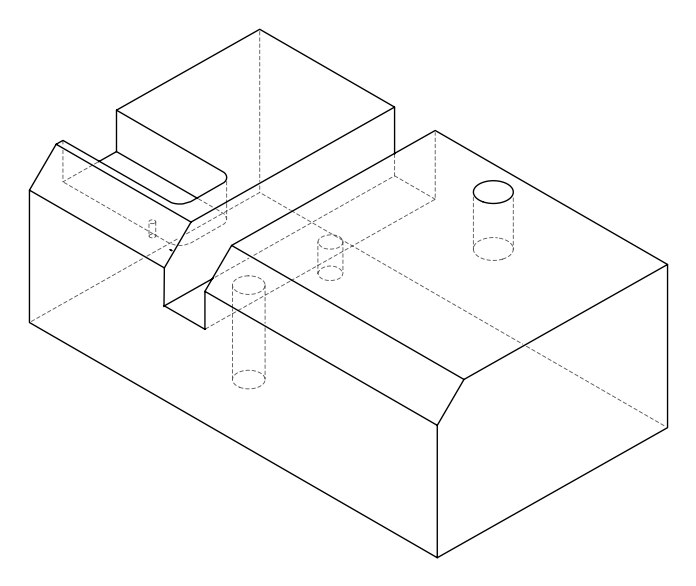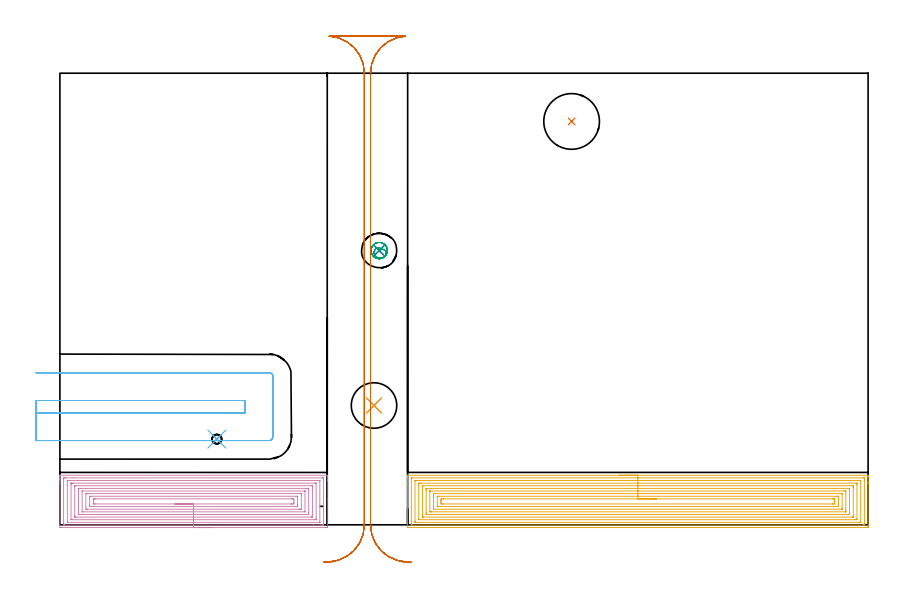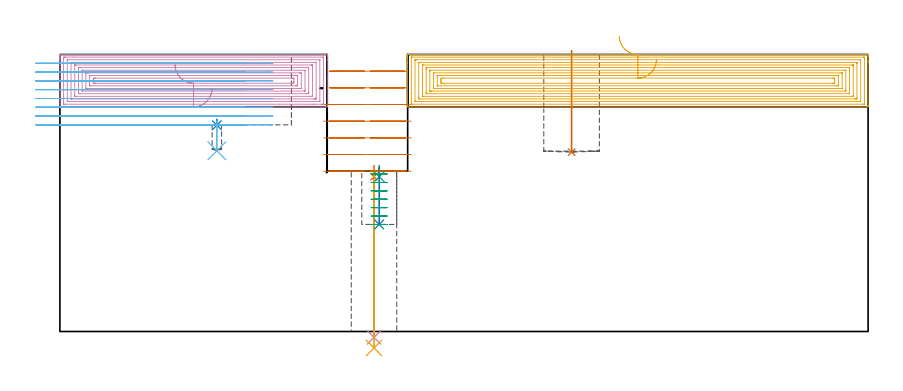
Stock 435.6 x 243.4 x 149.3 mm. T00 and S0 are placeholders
(PLAN: 13 operations, 9 tool changes, 53.8 min)
(1 SPOT_DRILL | STEP1HOLE | NXT0321_9005460120000 | 0.06 min | 7267 mm3)
(2 SPOT_DRILL_1 | STEP1POCKET | NXT0321_9005460120000 | 0.03 min | 4138 mm3)
(3 SPOT_DRILL_2 | STEP1POCKET_2 | NXT0321_9005460120000 | 0.06 min | 7269 mm3)
(4 DRILL_THROUGH_HOLE_INTO_CENTER | STEP1HOLE | NXT0301_065 | 0.38 min | 5829 mm3)
(5 DRILL_TO_ENLARGE_THROUGH_HOLE | STEP1HOLE | UGT0301_058 | 0.4 min | 57205 mm3)
(6 DRILL_BLIND_HOLE_INTO_CENTER | STEP1POCKET | NXT0301_022 | 0.07 min | 275 mm3)
(7 INDEXABLE_INSERT_DRILL_BLIND_HOLE_FROM_SOLID | STEP1POCKET_1 | NXT0302_031 | 0.22 min | 36895 mm3)
(8 DRILL_BLIND_HOLE_INTO_CENTER_1 | STEP1POCKET_2 | NXT0301_128 | 0.14 min | 2939 mm3)
(9 MILL_ROUGH_BLIND_HOLE_CONTOUR | STEP1POCKET_2 | NXT0201_013 | Spiral | 1.4 min | 9525 mm3)
(10 AREA_MILL | FG_CHAMFER_SURFACE | UGT0205_001 | 12.04 min | 60668 mm3)
(11 AREA_MILL_1 | FG_CHAMFER_SURFACE_1 | UGT0205_001 | 20.36 min | 102067 mm3)
(12 MILL_SLOT | SLOT_PARTIAL_RECTANGULAR | UGT0201_094 | Follow Part, ap 5, ae 75% | 9.27 min | 261230 mm3)
(13 MILL_RECTANGULAR_SLOT | SLOT_RECTANGULAR | UGT0201_019 | Follow Part, ap 10, ae 75% | 9.36 min | 614851 mm3)
(TOOL NXT0321_9005460120000 | NC Spot Drill, 142deg, 12mm, Carbide, Uncoated | D12 PA142 FL30 Z2)
(TOOL NXT0301_065 | Carbide Drill 9.4mm [860.1-0940-075A1-MM 2214] | D9.4 PA140 FL98 Z2)
(TOOL UGT0301_058 | Twist Drill 24.5 mm | D24.5 PA118 FL160 Z2)
(TOOL NXT0301_022 | Carbide Drill 5.1mm [860.1-0510-015A1-MM 2214] | D5.1 PA140 FL28 Z2)
(TOOL NXT0302_031 | Index. Insert Drill 30mm [880-D3000L32-05] | D30 PA176 FL150 Z2)
(TOOL NXT0301_128 | Carbide Drill 12mm [861.1-1200-036A1-GP GC34] | D12 PA150 FL37.4 Z2)
(TOOL NXT0201_013 | ENDMILL 10mm | D10 FL30 Z4)
(TOOL UGT0205_001 | Chamfer Mill 20 x 3 x 45 deg. | D20 FL50 Z2)
(TOOL UGT0201_094 | End mill 20 mm | D20 FL38 Z4)
(TOOL UGT0201_019 | End mill 40 mm | D40 FL63 Z6)
(OP 1 SPOT_DRILL)
G17 G21 G94 G90
T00 M6
G54
G17 G0 G90 X169.3 Y64.3 S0 M3
G43 Z159.3 H0
G94 G81 G98 Z83.4 F250. R89.4
G80
M5
M2
(OP 2 SPOT_DRILL_1)
G17 G21 G94 G90
T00 M6
G54
G17 G0 G90 X84.6 Y46.2 S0 M3
G43 Z159.3 H0
G94 G81 G98 Z111.18 F250. R114.4
G80
M5
M2
(OP 3 SPOT_DRILL_2)
G17 G21 G94 G90
T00 M6
G54
G17 G0 G90 X172.1 Y147.8 S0 M3
G43 Z159.3 H0
G94 G81 G98 Z83.4 F250. R89.4
G80
M5
M2
(OP 4 DRILL_THROUGH_HOLE_INTO_CENTER)
G17 G21 G94 G90
T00 M6
G54
G17 G0 G90 X169.3 Y64.3 S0 M3
G43 Z159.3 H1
G94 G73 G98 Z-3.211 F250. Q8.961 R88.4
G80
M5
M2
(OP 5 DRILL_TO_ENLARGE_THROUGH_HOLE)
G17 G21 G94 G90
T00 M6
G54
G17 G0 G90 X169.3 Y64.3 S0 M3
G43 Z159.3 H0
G94 G73 G98 Z-8.861 F250. Q23.815 R88.4
G80
M5
M2
(OP 6 DRILL_BLIND_HOLE_INTO_CENTER)
G17 G21 G94 G90
T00 M6
G54
G17 G0 G90 X84.6 Y46.2 S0 M3
G43 Z159.3 H1
G94 G81 G98 Z97.4 F250. R113.4
G80
M5
M2
(OP 7 INDEXABLE_INSERT_DRILL_BLIND_HOLE_FROM_SOLID)
G17 G21 G94 G90
T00 M6
G54
G17 G0 G90 X275.8 Y217.4 S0 M3
G43 Z159.3 H1
G94 G81 G98 Z96.7 F250. R151.3
G80
M5
M2
(OP 8 DRILL_BLIND_HOLE_INTO_CENTER_1)
G17 G21 G94 G90
T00 M6
G54
G17 G0 G90 X172.1 Y147.8 S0 M3
G43 Z159.3 H1
G94 G81 G98 Z57.7 F250. R88.4
G80
M5
M2
(OP 9 MILL_ROUGH_BLIND_HOLE_CONTOUR)
G17 G21 G94 G90
T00 M6
G54
G17 G0 G90 X172.1 Y147.8 S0 M3
G43 Z159.3 H0
Z84.871
G94 G3 X172.36 Y149.161 R0.706 F250.
X170.054 Y148.61 R2.063
X170.522 Y144.337 R2.904
X175.307 Y144.788 R3.633
X175.112 Y151.007 R4.4
X175.307 Y144.788 R-4.4
X175.21 Y147.898 R2.2
X172.1 Y147.8 R2.2
G0 Z80.343
G3 X172.36 Y149.161 R0.706
X170.054 Y148.61 R2.063
X170.522 Y144.337 R2.904
X175.307 Y144.788 R3.633
X175.112 Y151.007 R4.4
X175.307 Y144.788 R-4.4
X175.21 Y147.898 R2.2
X172.1 Y147.8 R2.2
G0 Z75.814
G3 X172.36 Y149.161 R0.706
X170.054 Y148.61 R2.063
X170.522 Y144.337 R2.904
X175.307 Y144.788 R3.633
X175.112 Y151.007 R4.4
X175.307 Y144.788 R-4.4
X175.21 Y147.898 R2.2
X172.1 Y147.8 R2.2
G0 Z71.286
G3 X172.36 Y149.161 R0.706
X170.054 Y148.61 R2.063
X170.522 Y144.337 R2.904
X175.307 Y144.788 R3.633
X175.112 Y151.007 R4.4
X175.307 Y144.788 R-4.4
X175.21 Y147.898 R2.2
X172.1 Y147.8 R2.2
G0 Z66.757
G3 X172.36 Y149.161 R0.706
X170.054 Y148.61 R2.063
X170.522 Y144.337 R2.904
X175.307 Y144.788 R3.633
X175.112 Y151.007 R4.4
X175.307 Y144.788 R-4.4
X175.21 Y147.898 R2.2
X172.1 Y147.8 R2.2
G0 Z62.229
G3 X172.36 Y149.161 R0.706
X170.054 Y148.61 R2.063
X170.522 Y144.337 R2.904
X175.307 Y144.788 R3.633
X175.112 Y151.007 R4.4
X175.307 Y144.788 R-4.4
X175.21 Y147.898 R2.2
X172.1 Y147.8 R2.2
G0 Z57.7
G3 X172.36 Y149.161 R0.706
X170.054 Y148.61 R2.063
X170.522 Y144.337 R2.904
X175.307 Y144.788 R3.633
X175.112 Y151.007 R4.4
X175.307 Y144.788 R-4.4
X175.21 Y147.898 R2.2
X172.1 Y147.8 R2.2
G0 Z159.3
M5
M2
(OP 10 AREA_MILL)
G17 G21 G94 G90
T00 M6
G54
G17 G0 G90 X82.05 Y-1.5 S1061 M3
G43 Z159.3 H0
Z131.1
G94 G1 X82.012 Z130.228 F250.
X81.898 Z129.363
X81.709 Z128.512
X81.447 Z127.68
X81.113 Z126.874
X80.71 Z126.1
X80.242 Z125.364
X79.71 Z124.672
X79.121 Z124.029
X78.478 Z123.44
X77.786 Z122.908
X77.05 Z122.44
X76.276 Z122.037
X75.47 Z121.703
X74.638 Z121.441
X73.786 Z121.252
X72.922 Z121.138
X72.05 Z121.1
X0.613
X0.166 Y-1.496 Z121.102
X0.01 Y-1.492 Z121.106
X0. Y-1.332 Z121.266
Y22.127 Z144.723
Y23.612 Z146.206
Y24.165 Z146.762
Y24.493 Z147.089
Y25.046 Z147.642
Y25.374 Z147.969
Y26.03 Z148.629
Y26.369 Z148.968
X0.004 Y26.698 Z149.289
X0.006 Y26.699 Z149.29
X0.166 Y26.7 Z149.3
X143.934
X144.094 Y26.699 Z149.29
X144.096 Y26.698 Z149.289
X144.1 Y26.369 Z148.968
Y26.03 Z148.629
Y25.374 Z147.969
Y24.165 Z146.762
Y23.612 Z146.206
Y13.688 Z136.286
Y-1.055 Z121.542
X144.098 Y-1.334 Z121.263
X144.09 Y-1.492 Z121.106
X143.93 Y-1.499 Z121.099
X143.487 Y-1.5 Z121.1
X72.05
Y-0.086 Z122.514
X2.399 Y-0.085 Z122.515
X2.308
X2.035 Y-0.079 Z122.521
X2.01 Y0.01 Z122.61
X2.003 Y0.216 Z122.816
X2.001 Y0.707 Z123.307
X2. Y1.1 Z123.7
X2.001 Y24.493 Z147.093
X2.002 Y24.884 Z147.484
X2.01 Y25.273 Z147.873
X2.399 Y25.283 Z147.883
X2.489 Y25.285 Z147.885
X3.292 Y25.286 Z147.886
X7.589
X141.701 Y25.285 Z147.885
X141.792 Y25.284 Z147.884
X142.065 Y25.279 Z147.879
X142.09 Y25.19 Z147.79
X142.097 Y24.984 Z147.584
X142.099 Y24.493 Z147.093
X142.1 Y24.1 Z146.7
X142.099 Y0.707 Z123.307
X142.098 Y0.316 Z122.916
X142.09 Y-0.073 Z122.527
X141.701 Y-0.083 Z122.517
X141.611 Y-0.085 Z122.515
X140.808 Y-0.086 Z122.514
X136.511
X72.05
Y1.328 Z123.928
X4.185 Y1.329 Z123.929
X4.097 Y1.33 Z123.93
X4.028 Y1.333 Z123.933
X4.014 Y1.335 Z123.935
X4.01 Y1.355 Z123.955
X4.005 Y1.406 Z124.006
X4.001 Y1.588 Z124.188
Y23.612 Z146.212
X4.002 Y23.792 Z146.392
X4.009 Y23.854 Z146.454
X4.013 Y23.865 Z146.465
X4.022 Y23.867 Z146.467
X4.053 Y23.87 Z146.47
X4.185 Y23.871 Z146.471
X139.915
X140.003 Y23.87 Z146.47
X140.072 Y23.867 Z146.467
X140.086 Y23.865 Z146.465
X140.09 Y23.845 Z146.445
X140.095 Y23.794 Z146.394
X140.099 Y23.612 Z146.212
Y1.588 Z124.188
X140.098 Y1.408 Z124.008
X140.091 Y1.346 Z123.946
X140.087 Y1.334 Z123.934
X140.078 Y1.333 Z123.933
X140.047 Y1.33 Z123.93
X139.915 Y1.329 Z123.929
X72.05 Y1.328 Z123.928
Y2.743 Z125.343
X6.585
X6.127 Y2.747 Z125.347
X6.023 Y2.75 Z125.35
X6.01 Y2.751 Z125.351
X6.007 Y2.771 Z125.371
X6.003 Y2.82 Z125.42
X6.001 Y2.92 Z125.52
X6. Y21.821 Z144.421
X6.002 Y22.276 Z144.876
X6.006 Y22.382 Z144.982
X6.01 Y22.434 Z145.034
X6.015 Y22.451 Z145.051
X6.044 Y22.452 Z145.052
X6.25 Y22.455 Z145.055
X6.863 Y22.457 Z145.057
X7.141
X137.515
X137.972 Y22.453 Z145.053
X138.077 Y22.45 Z145.05
X138.09 Y22.449 Z145.049
X138.093 Y22.429 Z145.029
X138.097 Y22.379 Z144.979
X138.099 Y22.279 Z144.879
X138.1 Y3.379 Z125.979
X138.098 Y2.924 Z125.524
X138.095 Y2.817 Z125.417
X138.09 Y2.765 Z125.365
X138.085 Y2.749 Z125.349
X138.056 Y2.748 Z125.348
X137.85 Y2.745 Z125.345
X137.237 Y2.743 Z125.343
X136.959
X72.05
Y4.157 Z126.757
X8.574
X8.425 Y4.159 Z126.759
X8.126 Y4.164 Z126.764
X8.009 Y4.171 Z126.771
X8.006 Y4.189 Z126.789
X8.003 Y4.231 Z126.831
X8. Y4.871 Z127.471
Y5.112 Z127.712
Y20.969 Z143.569
X8.002 Y21.009 Z143.609
X8.005 Y21.028 Z143.628
X8.008 Y21.033 Z143.633
X8.052 Y21.036 Z143.636
X8.35 Y21.042 Z143.642
X8.5 Y21.043 Z143.643
X8.575
X135.525
X135.675 Y21.041 Z143.641
X135.974 Y21.036 Z143.636
X136.091 Y21.029 Z143.629
X136.094 Y21.011 Z143.611
X136.097 Y20.969 Z143.569
X136.1 Y20.329 Z142.929
Y20.088 Z142.688
Y4.231 Z126.831
X136.098 Y4.191 Z126.791
X136.095 Y4.172 Z126.772
X136.092 Y4.167 Z126.767
X136.049 Y4.164 Z126.764
X135.75 Y4.158 Z126.758
X135.6 Y4.157 Z126.757
X135.525
X72.05
Y5.571 Z128.171
X10.862
X10.435 Y5.574 Z128.174
X10.018 Y5.578 Z128.178
X10.008 Y5.993 Z128.593
X10.001 Y6.421 Z129.021
Y18.755 Z141.355
X10.007 Y19.207 Z141.807
X10.015 Y19.622 Z142.222
X10.435 Y19.626 Z142.226
X10.901 Y19.628 Z142.228
X133.238
X133.665 Y19.626 Z142.226
X134.082 Y19.622 Z142.222
X134.092 Y19.207 Z141.807
X134.099 Y18.779 Z141.379
Y6.445 Z129.045
X134.093 Y5.993 Z128.593
X134.085 Y5.578 Z128.178
X133.665 Y5.574 Z128.174
X133.199 Y5.571 Z128.171
X72.05
Y6.985 Z129.585
X12.107 Y6.986 Z129.586
X12.037 Y6.989 Z129.589
X12.009 Y6.992 Z129.592
X12.004 Y7.007 Z129.607
X12.001 Y7.026 Z129.626
X12. Y17.882 Z140.482
X12.001 Y18.027 Z140.627
X12.006 Y18.143 Z140.743
X12.012 Y18.209 Z140.809
X12.027 Y18.21 Z140.81
X12.221 Y18.214 Z140.814
X131.993
X132.063 Y18.211 Z140.811
X132.09 Y18.207 Z140.807
X132.096 Y18.193 Z140.793
X132.099 Y18.174 Z140.774
X132.1 Y7.318 Z129.918
X132.099 Y7.173 Z129.773
X132.094 Y7.056 Z129.656
X132.088 Y6.991 Z129.591
X132.073 Y6.99 Z129.59
X131.879 Y6.986 Z129.586
X72.05 Y6.985 Z129.585
Y8.399 Z130.999
X14.9 Y8.4 Z131.
X14.243 Y8.403 Z131.003
X14.007 Y8.407 Z131.007
X14. Y8.643 Z131.243
Y16.571 Z139.171
X14.007 Y16.793 Z139.393
X14.662 Y16.799 Z139.399
X14.9 Y16.8 Z139.4
X15.554
X129.2
X129.857 Y16.797 Z139.397
X130.093 Y16.793 Z139.393
X130.1 Y16.557 Z139.157
Y8.629 Z131.229
X130.093 Y8.407 Z131.007
X129.438 Y8.401 Z131.001
X129.2 Y8.4 Z131.
X128.546 Y8.399 Z130.999
X72.05
Y9.814 Z132.414
X16.686
X16.383 Y9.816 Z132.416
X16.039 Y9.821 Z132.421
X16.01 Y9.827 Z132.427
X16.006 Y9.875 Z132.475
X16.002 Y9.981 Z132.581
X16. Y10.193 Z132.793
Y10.397 Z132.997
X16.001 Y14.802 Z137.402
X16.005 Y15.141 Z137.741
X16.01 Y15.31 Z137.91
X16.019 Y15.379 Z137.979
X16.099 Y15.382 Z137.982
X16.686 Y15.385 Z137.985
X16.987 Y15.386 Z137.986
X127.414
X127.717 Y15.384 Z137.984
X128.061 Y15.379 Z137.979
X128.09 Y15.373 Z137.973
X128.094 Y15.325 Z137.925
X128.098 Y15.219 Z137.819
X128.1 Y15.007 Z137.607
Y14.802 Z137.402
Y10.602 Z133.202
X128.099 Y10.397 Z132.997
X128.095 Y10.059 Z132.659
X128.09 Y9.89 Z132.49
X128.081 Y9.82 Z132.42
X128.001 Y9.818 Z132.418
X127.414 Y9.814 Z132.414
X127.113
X72.05
Y11.228 Z133.828
X19.365
X18.52 Y11.231 Z133.831
X18.472 Y11.234 Z133.834
X18.01 Y11.278 Z133.878
X18.003 Y11.742 Z134.342
X18.001 Y13.04 Z135.64
X18.003 Y13.503 Z136.103
X18.01 Y13.921 Z136.521
X18.427 Y13.966 Z136.566
X18.472 Y13.968 Z136.568
X19.314 Y13.972 Z136.572
X19.365
X124.735
X125.58 Y13.969 Z136.569
X125.628 Y13.966 Z136.566
X126.09 Y13.921 Z136.521
X126.097 Y13.458 Z136.058
X126.099 Y12.159 Z134.759
X126.097 Y11.697 Z134.297
X126.09 Y11.278 Z133.878
X125.673 Y11.234 Z133.834
X125.628 Y11.232 Z133.832
X124.786 Y11.228 Z133.828
X124.735
X72.05
X71.178 Z133.866
X70.314 Z133.98
X69.462 Z134.169
X68.63 Z134.431
X67.824 Z134.765
X67.05 Z135.168
X66.314 Z135.636
X65.622 Z136.167
X64.979 Z136.757
X64.39 Z137.4
X63.858 Z138.092
X63.39 Z138.828
X62.987 Z139.602
X62.653 Z140.408
X62.391 Z141.24
X62.202 Z142.091
X62.088 Z142.956
X62.05 Z143.828
G0 Z159.3
M5
M2
(OP 11 AREA_MILL_1)
G17 G21 G94 G90
T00 M6
G54
G17 G0 G90 X301.5 Y26.7 S1061 M3
G43 Z159.3 H0
G94 G1 X301.538 Z158.428 F250.
X301.652 Z157.563
X301.841 Z156.712
X302.103 Z155.88
X302.437 Z155.074
X302.84 Z154.3
X303.308 Z153.564
X303.84 Z152.872
X304.429 Z152.229
X305.072 Z151.639
X305.764 Z151.108
X306.5 Z150.64
X307.274 Z150.237
X308.08 Z149.903
X308.912 Z149.641
X309.764 Z149.452
X310.628 Z149.338
X311.5 Z149.3
X435.451
X435.59 Y26.694 Z149.293
X435.6 Y26.402 Z149.001
Y25.965 Z148.564
Y25.374 Z147.969
Y23.317 Z145.914
Y22.731 Z145.326
Y22.143 Z144.738
Y-0.762 Z121.835
X435.597 Y-1.055 Z121.542
X435.591 Y-1.492 Z121.106
X435.45 Y-1.495 Z121.103
X435.005 Y-1.5 Z121.1
X187.995
X187.549 Y-1.495 Z121.103
X187.41 Y-1.492 Z121.106
X187.4 Y-1.348 Z121.249
Y22.143 Z144.738
Y25.079 Z147.675
Y25.374 Z147.969
Y25.965 Z148.564
Y26.255 Z148.854
X187.401 Y26.403 Z149.002
X187.41 Y26.694 Z149.293
X187.549 Y26.7 Z149.3
X311.5
Y25.286 Z147.886
X433.221 Y25.285 Z147.885
X433.312 Y25.284 Z147.884
X433.577 Y25.279 Z147.879
X433.59 Y25.193 Z147.793
X433.597 Y25.003 Z147.603
X433.599 Y24.493 Z147.093
X433.6 Y24.119 Z146.719
Y0.707 Z123.307
X433.598 Y0.334 Z122.934
X433.59 Y-0.041 Z122.559
X433.588 Y-0.08 Z122.52
X433.571 Y-0.082 Z122.518
X433.522 Y-0.084 Z122.516
X433.422 Y-0.085 Z122.515
X433.221 Y-0.086 Z122.514
X189.779 Y-0.085 Z122.515
X189.688 Y-0.084 Z122.516
X189.423 Y-0.079 Z122.521
X189.41 Y0.007 Z122.607
X189.403 Y0.197 Z122.797
X189.401 Y0.707 Z123.307
X189.4 Y1.081 Z123.681
Y24.493 Z147.093
X189.402 Y24.866 Z147.466
X189.41 Y25.241 Z147.841
X189.412 Y25.28 Z147.88
X189.429 Y25.281 Z147.881
X189.478 Y25.284 Z147.884
X189.578 Y25.285 Z147.885
X189.779 Y25.286 Z147.886
X311.5
Y23.871 Z146.471
X431.176
X431.438 Y23.869 Z146.469
X431.525 Y23.867 Z146.467
X431.586 Y23.865 Z146.465
X431.591 Y23.772 Z146.372
X431.597 Y23.612 Z146.212
X431.599 Y23.452 Z146.052
X431.6 Y1.588 Z124.188
X431.599 Y1.429 Z124.029
X431.594 Y1.374 Z123.974
X431.59 Y1.337 Z123.937
X431.567 Y1.335 Z123.935
X431.438 Y1.333 Z123.933
X430.808 Y1.329 Z123.929
X430.546 Y1.328 Z123.928
X191.824 Y1.329 Z123.929
X191.562 Y1.33 Z123.93
X191.475 Y1.332 Z123.932
X191.414 Y1.335 Z123.935
X191.409 Y1.428 Z124.028
X191.403 Y1.588 Z124.188
X191.401 Y1.747 Z124.347
X191.4 Y23.612 Z146.212
X191.401 Y23.771 Z146.371
X191.406 Y23.826 Z146.426
X191.41 Y23.862 Z146.462
X191.433 Y23.864 Z146.464
X191.562 Y23.867 Z146.467
X192.192 Y23.871 Z146.471
X192.454
X311.5
Y22.457 Z145.057
X429.04
X429.488 Y22.453 Z145.053
X429.59 Y22.45 Z145.05
X429.595 Y22.273 Z144.873
X429.6 Y21.904 Z144.504
Y21.85 Z144.45
X429.599 Y3.35 Z125.95
X429.59 Y2.936 Z125.536
X429.572 Y2.749 Z125.349
X429.374 Y2.746 Z125.346
X428.763 Y2.743 Z125.343
X428.485
X193.96
X193.512 Y2.747 Z125.347
X193.41 Y2.749 Z125.349
X193.405 Y2.927 Z125.527
X193.4 Y3.296 Z125.896
Y3.35 Z125.95
X193.401 Y21.85 Z144.45
X193.41 Y22.264 Z144.864
X193.428 Y22.45 Z145.05
X193.626 Y22.454 Z145.054
X194.237 Y22.457 Z145.057
X194.515
X311.5
Y21.043 Z143.643
X427.054
X427.203 Y21.042 Z143.642
X427.502 Y21.038 Z143.638
X427.583 Y21.036 Z143.636
X427.591 Y21.03 Z143.63
X427.594 Y21.01 Z143.61
X427.597 Y20.969 Z143.569
X427.6 Y20.356 Z142.956
Y20.088 Z142.688
Y4.499 Z127.099
X427.597 Y4.231 Z126.831
X427.594 Y4.193 Z126.793
X427.591 Y4.177 Z126.777
X427.573 Y4.164 Z126.764
X427.054 Y4.157 Z126.757
X195.946
X195.797 Y4.158 Z126.758
X195.498 Y4.162 Z126.762
X195.417 Y4.164 Z126.764
X195.409 Y4.17 Z126.77
X195.406 Y4.19 Z126.79
X195.403 Y4.231 Z126.831
X195.4 Y4.844 Z127.444
Y5.112 Z127.712
Y20.701 Z143.301
X195.403 Y20.969 Z143.569
X195.406 Y21.007 Z143.607
X195.409 Y21.023 Z143.623
X195.427 Y21.036 Z143.636
X195.946 Y21.043 Z143.643
X311.5
Y19.629 Z142.229
X425.452 Y19.628 Z142.228
X425.527 Y19.627 Z142.227
X425.571 Y19.625 Z142.225
X425.587 Y19.623 Z142.223
X425.59 Y19.606 Z142.206
X425.596 Y19.207 Z141.807
X425.6 Y18.808 Z141.408
Y6.474 Z129.074
X425.597 Y5.993 Z128.593
X425.593 Y5.6 Z128.2
X425.587 Y5.578 Z128.178
X425.568 Y5.576 Z128.176
X425.516 Y5.573 Z128.173
X425.409 Y5.572 Z128.172
X425.196 Y5.571 Z128.171
X197.548
X197.473 Y5.573 Z128.173
X197.429 Y5.575 Z128.175
X197.413 Y5.577 Z128.177
X197.41 Y5.594 Z128.194
X197.404 Y5.993 Z128.593
X197.4 Y6.392 Z128.992
Y18.726 Z141.326
X197.403 Y19.207 Z141.807
X197.407 Y19.599 Z142.199
X197.413 Y19.622 Z142.222
X197.432 Y19.624 Z142.224
X197.484 Y19.627 Z142.227
X197.591 Y19.628 Z142.228
X197.804 Y19.629 Z142.229
X311.5
Y18.215 Z140.815
X422.634
X423.412 Y18.213 Z140.813
X423.529 Y18.211 Z140.811
X423.575 Y18.208 Z140.808
X423.591 Y18.193 Z140.793
X423.594 Y18.185 Z140.785
X423.599 Y18.142 Z140.742
X423.6 Y7.569 Z130.169
X423.597 Y7.383 Z129.983
X423.59 Y7.013 Z129.613
X423.586 Y6.99 Z129.59
X423.581 Y6.989 Z129.589
X423.558 Y6.987 Z129.587
X423.509 Y6.986 Z129.586
X423.412 Y6.985 Z129.585
X200.366
X199.588 Y6.987 Z129.587
X199.471 Y6.989 Z129.589
X199.425 Y6.992 Z129.592
X199.409 Y7.007 Z129.607
X199.406 Y7.015 Z129.615
X199.401 Y7.058 Z129.658
X199.4 Y17.631 Z140.231
X199.403 Y17.816 Z140.416
X199.41 Y18.187 Z140.787
X199.414 Y18.209 Z140.809
X199.419 Y18.211 Z140.811
X199.442 Y18.213 Z140.813
X199.491 Y18.214 Z140.814
X199.588 Y18.215 Z140.815
X311.5
Y16.8 Z139.4
X421.54
X421.564 Y16.798 Z139.398
X421.583 Y16.794 Z139.394
X421.591 Y16.765 Z139.365
X421.6 Y16.593 Z139.193
Y16.564 Z139.164
X421.599 Y8.636 Z131.236
X421.59 Y8.424 Z131.024
X421.58 Y8.406 Z131.006
X421.501 Y8.402 Z131.002
X421.374 Y8.4 Z131.
X201.46
X201.436 Y8.402 Z131.002
X201.417 Y8.406 Z131.006
X201.409 Y8.435 Z131.035
X201.4 Y8.607 Z131.207
Y8.636 Z131.236
X201.401 Y16.564 Z139.164
X201.41 Y16.776 Z139.376
X201.42 Y16.793 Z139.393
X201.499 Y16.798 Z139.398
X201.626 Y16.8 Z139.4
X311.5
Y15.386 Z137.986
X418.953
X419.256 Y15.385 Z137.985
X419.578 Y15.381 Z137.981
X419.59 Y15.38 Z137.98
X419.593 Y15.363 Z137.963
X419.597 Y15.318 Z137.918
X419.599 Y15.227 Z137.827
X419.6 Y15.045 Z137.645
X419.599 Y10.078 Z132.678
X419.597 Y9.919 Z132.519
X419.593 Y9.839 Z132.439
X419.59 Y9.823 Z132.423
X419.581 Y9.82 Z132.42
X419.541 Y9.817 Z132.417
X418.953 Y9.814 Z132.414
X418.653
X204.046
X203.744 Y9.815 Z132.415
X203.422 Y9.819 Z132.419
X203.41 Y9.82 Z132.42
X203.407 Y9.837 Z132.437
X203.403 Y9.882 Z132.482
X203.401 Y9.973 Z132.573
X203.4 Y10.155 Z132.755
X203.401 Y15.122 Z137.722
X203.403 Y15.281 Z137.881
X203.407 Y15.361 Z137.961
X203.41 Y15.376 Z137.976
X203.419 Y15.379 Z137.979
X203.459 Y15.383 Z137.983
X204.046 Y15.386 Z137.986
X204.347
X311.5
Y13.972 Z136.572
X416.278
X417.122 Y13.969 Z136.569
X417.17 Y13.965 Z136.565
X417.59 Y13.921 Z136.521
X417.597 Y13.499 Z136.099
X417.599 Y13.04 Z135.64
X417.6 Y12.616 Z135.216
X417.599 Y12.159 Z134.759
X417.597 Y11.737 Z134.337
X417.59 Y11.278 Z133.878
X417.215 Y11.234 Z133.834
X417.17 Y11.232 Z133.832
X416.329 Y11.228 Z133.828
X416.278
X206.722
X205.878 Y11.231 Z133.831
X205.83 Y11.235 Z133.835
X205.41 Y11.278 Z133.878
X205.403 Y11.701 Z134.301
X205.401 Y12.159 Z134.759
X205.4 Y12.584 Z135.184
X205.401 Y13.04 Z135.64
X205.403 Y13.463 Z136.063
X205.41 Y13.921 Z136.521
X205.785 Y13.966 Z136.566
X205.83 Y13.968 Z136.568
X206.671 Y13.972 Z136.572
X206.722
X311.5
X312.372 Z136.61
X313.236 Z136.724
X314.088 Z136.913
X314.92 Z137.175
X315.726 Z137.509
X316.5 Z137.912
X317.236 Z138.38
X317.928 Z138.912
X318.571 Z139.501
X319.16 Z140.144
X319.692 Z140.836
X320.16 Z141.572
X320.563 Z142.346
X320.897 Z143.152
X321.159 Z143.984
X321.348 Z144.835
X321.462 Z145.7
X321.5 Z146.572
G0 Z159.3
M5
M2
(OP 12 MILL_SLOT)
G17 G21 G94 G90
T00 M6
G54
G17 G0 G90 X-13. Y60.4 S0 M3
G43 Z159.3 H0
Z144.562
G94 G1 X-10. F250.
X99.8 F500.
Y67.
X-10.
X-13. F250.
Y45.4
X-10.
X112.7 F500.
G3 X114.8 Y47.5 R2.1
G1 Y79.9
G3 X112.7 Y82. R2.1
G1 X-10.
X-13. F250.
G0 Y60.4 Z139.825
G1 X-10.
X99.8 F500.
Y67.
X-10.
X-13. F250.
Y45.4
X-10.
X112.7 F500.
G3 X114.8 Y47.5 R2.1
G1 Y79.9
G3 X112.7 Y82. R2.1
G1 X-10.
X-13. F250.
G0 Y60.4 Z135.087
G1 X-10.
X99.8 F500.
Y67.
X-10.
X-13. F250.
Y45.4
X-10.
X112.7 F500.
G3 X114.8 Y47.5 R2.1
G1 Y79.9
G3 X112.7 Y82. R2.1
G1 X-10.
X-13. F250.
G0 Y60.4 Z130.35
G1 X-10.
X99.8 F500.
Y67.
X-10.
X-13. F250.
Y45.4
X-10.
X112.7 F500.
G3 X114.8 Y47.5 R2.1
G1 Y79.9
G3 X112.7 Y82. R2.1
G1 X-10.
X-13. F250.
G0 Y60.4 Z125.612
G1 X-10.
X99.8 F500.
Y67.
X-10.
X-13. F250.
Y45.4
X-10.
X112.7 F500.
G3 X114.8 Y47.5 R2.1
G1 Y79.9
G3 X112.7 Y82. R2.1
G1 X-10.
X-13. F250.
G0 Y60.4 Z120.875
G1 X-10.
X99.8 F500.
Y67.
X-10.
X-13. F250.
Y45.4
X-10.
X112.7 F500.
G3 X114.8 Y47.5 R2.1
G1 Y79.9
G3 X112.7 Y82. R2.1
G1 X-10.
X-13. F250.
G0 Y60.4 Z116.137
G1 X-10.
X99.8 F500.
Y67.
X-10.
X-13. F250.
Y45.4
X-10.
X112.7 F500.
G3 X114.8 Y47.5 R2.1
G1 Y79.9
G3 X112.7 Y82. R2.1
G1 X-10.
X-13. F250.
G0 Y60.4 Z111.4
G1 X-10.
X99.8 F500.
Y67.
X-10.
X-13. F250.
Y45.4
X-10.
X112.7 F500.
G3 X114.8 Y47.5 R2.1
G1 Y79.9
G3 X112.7 Y82. R2.1
G1 X-10.
X-13. F250.
G0 Z159.3
M5
M2
(OP 13 MILL_RECTANGULAR_SLOT)
G17 G21 G94 G90
T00 M6
G54
G17 G0 G90 X185.242 Y-20.108 S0 M3
G43 Z159.3 H0
Z140.314
G94 G1 X182.34 Y-19.349 F250.
G2 X167.4 Y0. R20. F500.
G1 Y243.4
G2 X186.305 Y263.37 R20.
G1 Y263.4
X145.195
Y263.37
G2 X164.1 Y243.4 R20.
G1 Y0.
G2 X149.16 Y-19.349 R20.
G1 X146.258 Y-20.108 F250.
G0 X185.242 Z131.328
G1 X182.34 Y-19.349
G2 X167.4 Y0. R20. F500.
G1 Y243.4
G2 X186.305 Y263.37 R20.
G1 Y263.4
X145.195
Y263.37
G2 X164.1 Y243.4 R20.
G1 Y0.
G2 X149.16 Y-19.349 R20.
G1 X146.258 Y-20.108 F250.
G0 X188.949 Y-20.164 Z122.343
G1 X185.957 Y-19.948
G2 X167.4 Y0. R20. F500.
G1 Y243.4
G2 X186.305 Y263.37 R20.
G1 Y263.4
X145.195
Y263.37
G2 X164.1 Y243.4 R20.
G1 Y0.
G2 X145.505 Y-19.951 R20.
G1 X142.512 Y-20.161 F250.
G0 X189.3 Y-20.134 Z113.357
G1 X186.305 Y-19.97
G2 X167.403 Y-0.32 R20. F500.
X167.4 Y0. R20. F438.
G1 Y29.68
Y59.68 F500.
Y119.68 F437.
Y139.68 F500.
Y219.68 F435.
Y243.4 F500.
G2 X186.305 Y263.37 R20.
G1 Y263.4
X145.195
Y263.37
G2 X164.1 Y243.4 R20.
G1 Y0.
G2 X145.195 Y-19.97 R20.
G1 X142.2 Y-20.134 F250.
G0 X189.3 Z104.371
G1 X186.305 Y-19.97
G2 X167.4 Y0. R20. F500.
G1 Y243.4
G2 X186.305 Y263.37 R20.
G1 Y263.4
X145.195
Y263.37
G2 X164.1 Y243.4 R20.
G1 Y0.
G2 X145.195 Y-19.97 R20.
G1 X142.2 Y-20.134 F250.
G0 X189.3 Z95.386
G1 X186.305 Y-19.97
G2 X167.4 Y0. R20. F500.
G1 Y243.4
G2 X186.305 Y263.37 R20.
G1 Y263.4
X145.195
Y263.37
G2 X164.1 Y243.4 R20.
G1 Y0.
G2 X145.195 Y-19.97 R20.
G1 X142.2 Y-20.134 F250.
G0 X189.3 Z86.4
G1 X186.305 Y-19.97
G2 X167.403 Y-0.32 R20. F500.
X167.4 Y0. R20. F438.
G1 Y29.68
Y59.68 F500.
Y119.68 F437.
Y139.68 F500.
Y219.68 F435.
Y243.4 F500.
G2 X186.305 Y263.37 R20.
G1 Y263.4
X145.195
Y263.37
G2 X164.1 Y243.4 R20.
G1 Y0.
G2 X145.195 Y-19.97 R20.
G1 X142.2 Y-20.134 F250.
G0 Z159.3
M5
M2
